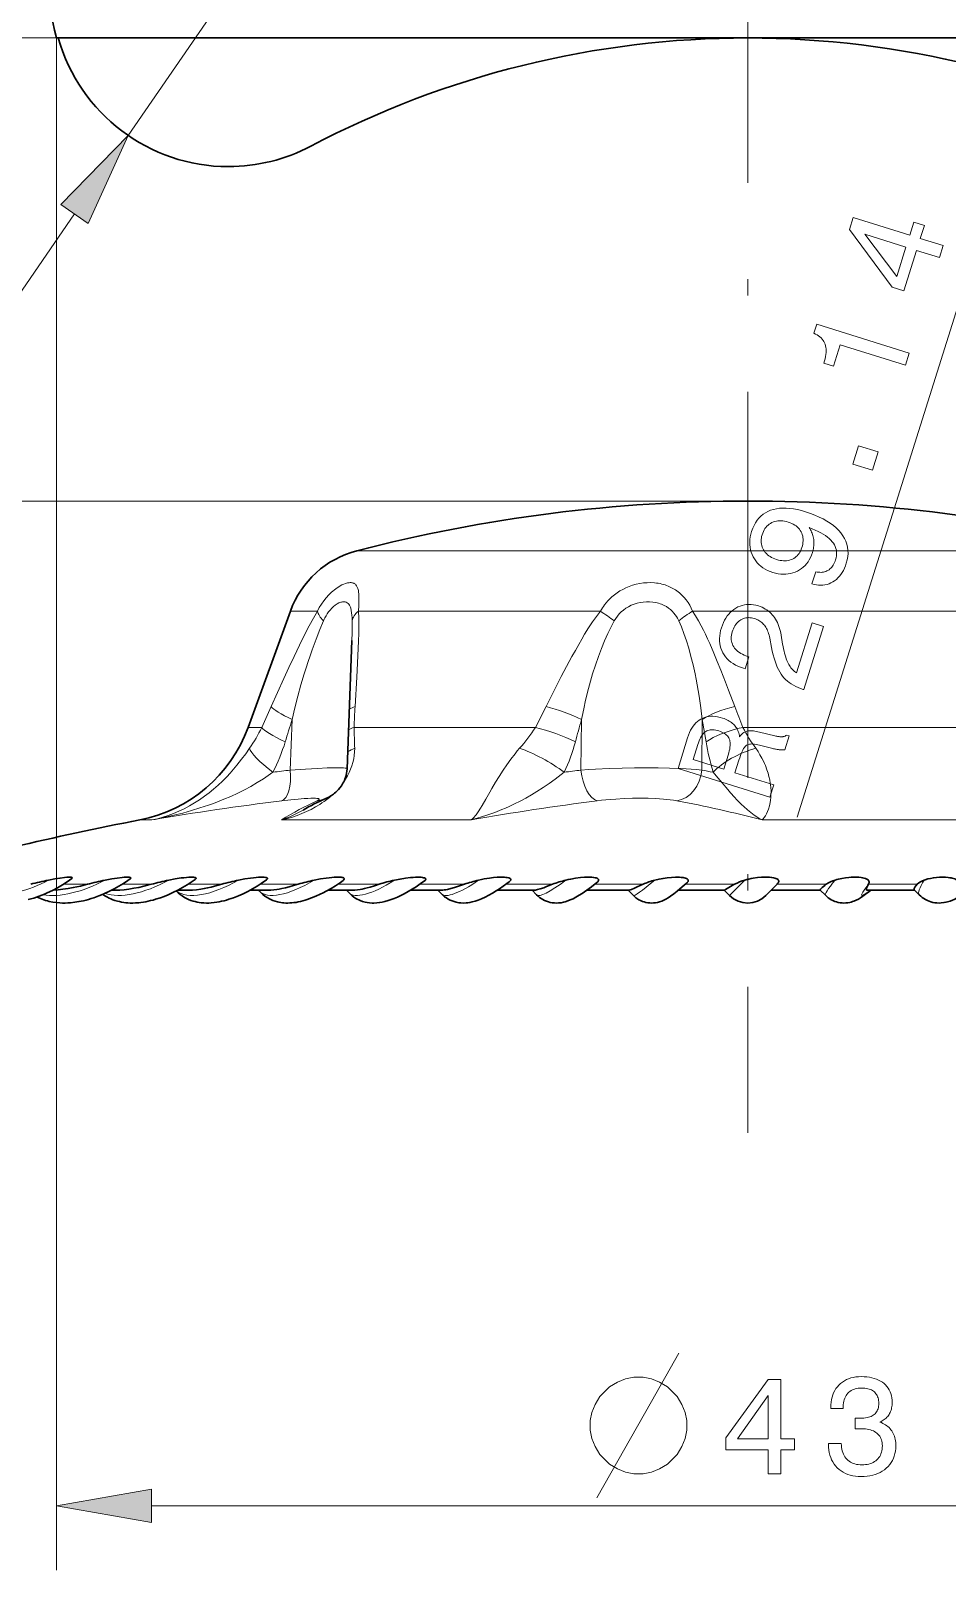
# Model space of a CAD drawing. Extents: x 0 to 297, y 0 to 529.
# Drawn here: x 131.51 to 160.02, y 92.58 to 140.45 of the extents above; entities that cross this region are included whole.
import ezdxf

# ---------------------------------------------------------------- set-up
doc = ezdxf.new("R2010")
doc.units = 0
doc.linetypes.add('DASHDOT', pattern=[18.5, 12, -3, 0.5, -3])

msp = doc.modelspace()

# ---------------------------------------------------------------- linework, layer by layer
at = {"color": 7, "linetype": 'DASHDOT', "lineweight": 13}
msp.add_line((153.811, 388.225), (153.811, 106.189), dxfattribs=at)
at = {"color": 7, "lineweight": 13, "ltscale": 0.1375}
msp.add_line((137.653, 141.73), (134.539, 137.196), dxfattribs=at)
at = {"color": 7, "lineweight": 13}
for p, q in [((132.361, 140.23), (105.94, 140.23)), ((132.311, 140.23), (132.311, 92.584)), ((161.658, 136.073), (155.352, 115.998)), ((153.811, 125.83), (105.94, 125.83)), ((164.483, 124.284), (141.651, 124.284)), ((135.266, 94.584), (172.357, 94.584))]:
    msp.add_line(p, q, dxfattribs=at)
at = {"color": 7, "lineweight": 30}
for p, q in [((175.311, 140.23), (132.311, 140.23)), ((175.261, 140.23), (132.361, 140.23))]:
    msp.add_line(p, q, dxfattribs=at)
at = {"color": 7, "lineweight": 13, "ltscale": 0.389155}
msp.add_line((132.867, 134.761), (124.055, 121.929), dxfattribs=at)
at = {"color": 7, "lineweight": 30, "ltscale": 0.096138}
msp.add_line((139.582, 122.406), (138.267, 118.792), dxfattribs=at)
at = {"color": 7, "lineweight": 13, "ltscale": 0.020992}
msp.add_line((140.422, 122.406), (139.582, 122.406), dxfattribs=at)
at = {"color": 7, "lineweight": 13, "ltscale": 0.188251}
msp.add_line((149.228, 122.406), (141.698, 122.406), dxfattribs=at)
at = {"color": 7, "lineweight": 13, "ltscale": 0.234745}
msp.add_line((161.486, 122.406), (152.096, 122.406), dxfattribs=at)
at = {"color": 7, "lineweight": 30, "ltscale": 0.099828}
msp.add_line((141.345, 117.506), (141.495, 121.497), dxfattribs=at)
at = {"color": 7, "lineweight": 13, "ltscale": 0.017774}
msp.add_line((138.691, 118.792), (138.982, 119.441), dxfattribs=at)
at = {"color": 7, "lineweight": 13, "ltscale": 0.018224}
msp.add_line((147.203, 118.792), (147.536, 119.441), dxfattribs=at)
at = {"color": 7, "lineweight": 13, "ltscale": 0.0106}
msp.add_line((138.691, 118.792), (138.267, 118.792), dxfattribs=at)
at = {"color": 7, "lineweight": 13, "ltscale": 0.039293}
msp.add_line((139.577, 117.465), (139.636, 119.035), dxfattribs=at)
at = {"color": 7, "lineweight": 13, "ltscale": 0.140954}
msp.add_line((147.203, 118.792), (141.565, 118.792), dxfattribs=at)
at = {"color": 7, "lineweight": 13, "ltscale": 0.039267}
for p, q in [((148.622, 117.465), (148.637, 119.035)), ((152.382, 117.465), (152.397, 119.035))]:
    msp.add_line(p, q, dxfattribs=at)
at = {"color": 7, "lineweight": 13, "ltscale": 0.017603}
msp.add_line((152.397, 119.035), (152.513, 118.341), dxfattribs=at)
at = {"color": 7, "lineweight": 13, "ltscale": 0.175767}
msp.add_line((160.691, 118.792), (153.661, 118.792), dxfattribs=at)
at = {"color": 7, "lineweight": 13, "ltscale": 0.009495}
msp.add_line((135.275, 115.914), (134.895, 115.914), dxfattribs=at)
at = {"color": 7, "lineweight": 13, "ltscale": 0.147435}
msp.add_line((145.203, 115.914), (139.305, 115.914), dxfattribs=at)
at = {"color": 7, "lineweight": 13, "ltscale": 0.183848}
msp.add_line((161.613, 115.914), (154.259, 115.914), dxfattribs=at)
at = {"color": 7, "lineweight": 13, "ltscale": 0.016877}
msp.add_line((153.246, 113.565), (153.723, 114.042), dxfattribs=at)
at = {"color": 7, "lineweight": 13, "ltscale": 0.018644}
msp.add_line((133.27, 113.915), (132.524, 113.915), dxfattribs=at)
at = {"color": 7, "lineweight": 30, "ltscale": 0.00288}
msp.add_line((134.143, 113.73), (134.028, 113.73), dxfattribs=at)
at = {"color": 7, "lineweight": 13, "ltscale": 0.022659}
msp.add_line((135.258, 113.915), (134.352, 113.915), dxfattribs=at)
at = {"color": 7, "lineweight": 30, "ltscale": 0.008536}
msp.add_line((136.42, 113.73), (136.078, 113.73), dxfattribs=at)
at = {"color": 7, "lineweight": 13, "ltscale": 0.02631}
msp.add_line((137.45, 113.915), (136.397, 113.915), dxfattribs=at)
at = {"color": 7, "lineweight": 30, "ltscale": 0.013988}
msp.add_line((138.887, 113.73), (138.328, 113.73), dxfattribs=at)
at = {"color": 7, "lineweight": 30, "ltscale": 0.000722603}
msp.add_line((138.597, 113.73), (138.616, 113.709), dxfattribs=at)
at = {"color": 7, "lineweight": 13, "ltscale": 0.029552}
msp.add_line((139.82, 113.915), (138.638, 113.915), dxfattribs=at)
at = {"color": 7, "lineweight": 30, "ltscale": 0.019172}
msp.add_line((141.518, 113.73), (140.751, 113.73), dxfattribs=at)
at = {"color": 7, "lineweight": 13, "ltscale": 0.032347}
msp.add_line((142.344, 113.915), (141.051, 113.915), dxfattribs=at)
at = {"color": 7, "lineweight": 30, "ltscale": 0.002579}
msp.add_line((141.329, 113.73), (141.399, 113.654), dxfattribs=at)
at = {"color": 7, "lineweight": 30, "ltscale": 0.024009}
msp.add_line((144.284, 113.73), (143.324, 113.73), dxfattribs=at)
at = {"color": 7, "lineweight": 13, "ltscale": 0.034656}
msp.add_line((144.994, 113.915), (143.608, 113.915), dxfattribs=at)
at = {"color": 7, "lineweight": 30, "ltscale": 0.004015}
msp.add_line((144.174, 113.73), (144.285, 113.614), dxfattribs=at)
at = {"color": 7, "lineweight": 30, "ltscale": 0.028428}
msp.add_line((147.154, 113.73), (146.017, 113.73), dxfattribs=at)
at = {"color": 7, "lineweight": 13, "ltscale": 0.036436}
msp.add_line((147.74, 113.915), (146.283, 113.915), dxfattribs=at)
at = {"color": 7, "lineweight": 30, "ltscale": 0.005038}
msp.add_line((147.102, 113.73), (147.243, 113.586), dxfattribs=at)
at = {"color": 7, "lineweight": 30, "ltscale": 0.032351}
msp.add_line((150.097, 113.73), (148.803, 113.73), dxfattribs=at)
at = {"color": 7, "lineweight": 13, "ltscale": 0.037893}
msp.add_line((150.553, 113.915), (149.037, 113.915), dxfattribs=at)
at = {"color": 7, "lineweight": 30, "ltscale": 0.005871}
msp.add_line((150.075, 113.737), (150.241, 113.57), dxfattribs=at)
at = {"color": 7, "lineweight": 30, "ltscale": 0.035672}
msp.add_line((153.081, 113.73), (151.654, 113.73), dxfattribs=at)
at = {"color": 7, "lineweight": 13, "ltscale": 0.038276}
msp.add_line((153.401, 113.915), (151.87, 113.915), dxfattribs=at)
at = {"color": 7, "lineweight": 30, "ltscale": 0.00586}
msp.add_line((153.08, 113.731), (153.246, 113.565), dxfattribs=at)
at = {"color": 7, "lineweight": 30, "ltscale": 0.011162}
msp.add_line((154.377, 113.565), (154.693, 113.881), dxfattribs=at)
at = {"color": 7, "lineweight": 30, "ltscale": 0.038241}
msp.add_line((156.072, 113.73), (154.543, 113.73), dxfattribs=at)
at = {"color": 7, "lineweight": 30, "ltscale": 0.00117}
msp.add_line((154.725, 113.915), (154.693, 113.881), dxfattribs=at)
at = {"color": 7, "lineweight": 13, "ltscale": 0.038238}
msp.add_line((156.254, 113.915), (154.725, 113.915), dxfattribs=at)
at = {"color": 7, "lineweight": 30, "ltscale": 0.005745}
msp.add_line((156.063, 113.733), (156.225, 113.57), dxfattribs=at)
at = {"color": 7, "lineweight": 30, "ltscale": 0.03697}
msp.add_line((159.005, 113.73), (157.526, 113.73), dxfattribs=at)
at = {"color": 7, "lineweight": 30, "ltscale": 0.000971246}
msp.add_line((157.569, 113.915), (157.551, 113.881), dxfattribs=at)
at = {"color": 7, "lineweight": 30, "ltscale": 0.002374}
msp.add_line((157.564, 113.671), (157.638, 113.73), dxfattribs=at)
at = {"color": 7, "lineweight": 13, "ltscale": 0.037782}
msp.add_line((159.08, 113.915), (157.569, 113.915), dxfattribs=at)
at = {"color": 7, "lineweight": 30, "ltscale": 0.005526}
msp.add_line((158.991, 113.744), (159.146, 113.586), dxfattribs=at)
at = {"color": 7, "lineweight": 13}
for points in [[(133.296, 134.466), (134.539, 137.196), (132.438, 135.056)], [(159.771, 133.402), (159.063, 133.625), (158.668, 132.368), (158.306, 132.481), (156.972, 134.277), (157.089, 134.651), (158.849, 134.098), (158.977, 134.507), (159.307, 134.403), (159.179, 133.995), (159.887, 133.772)], [(158.447, 132.817), (158.733, 133.728), (157.452, 134.131)], [(158.718, 130.051), (156.683, 130.691), (156.473, 130.023), (156.181, 130.115), (156.201, 130.187), (156.218, 130.257), (156.231, 130.323), (156.24, 130.386), (156.245, 130.447), (156.247, 130.504), (156.245, 130.559), (156.239, 130.61), (156.23, 130.659), (156.217, 130.704), (156.201, 130.747), (156.18, 130.788), (156.155, 130.828), (156.126, 130.865), (156.093, 130.901), (156.056, 130.934), (156.015, 130.966), (155.97, 130.996), (155.921, 131.024), (155.868, 131.051), (155.955, 131.33), (158.836, 130.425)], [(157.693, 126.789), (157.08, 126.982), (157.259, 127.551), (157.872, 127.358)], [(155.806, 123.256), (155.925, 123.634), (155.968, 123.624), (156.01, 123.618), (156.051, 123.614), (156.091, 123.613), (156.129, 123.616), (156.167, 123.621), (156.203, 123.63), (156.239, 123.642), (156.273, 123.657), (156.306, 123.675), (156.338, 123.696), (156.368, 123.719), (156.396, 123.746), (156.423, 123.775), (156.447, 123.806), (156.47, 123.841), (156.491, 123.878), (156.51, 123.918), (156.527, 123.961), (156.543, 124.006), (156.56, 124.068), (156.57, 124.129), (156.575, 124.188), (156.573, 124.246), (156.566, 124.303), (156.552, 124.358), (156.533, 124.413), (156.507, 124.465), (156.475, 124.517), (156.438, 124.567), (156.394, 124.616), (156.343, 124.664), (156.287, 124.711), (156.224, 124.756), (156.155, 124.801), (156.08, 124.844), (155.999, 124.887), (155.911, 124.928), (155.818, 124.968), (155.717, 125.008), (155.74, 124.973), (155.761, 124.939), (155.78, 124.903), (155.798, 124.867), (155.813, 124.831), (155.827, 124.793), (155.838, 124.756), (155.848, 124.718), (155.856, 124.679), (155.863, 124.639), (155.867, 124.6), (155.869, 124.56), (155.87, 124.519), (155.868, 124.478), (155.865, 124.437), (155.86, 124.396), (155.853, 124.355), (155.845, 124.313), (155.834, 124.27), (155.822, 124.228), (155.794, 124.149), (155.762, 124.075), (155.726, 124.005), (155.686, 123.94), (155.641, 123.88), (155.592, 123.825), (155.539, 123.774), (155.481, 123.728), (155.42, 123.687), (155.354, 123.65), (155.285, 123.619), (155.214, 123.594), (155.142, 123.575), (155.068, 123.562), (154.992, 123.555), (154.915, 123.554), (154.836, 123.56), (154.755, 123.571), (154.672, 123.589), (154.587, 123.612), (154.504, 123.641), (154.426, 123.675), (154.353, 123.713), (154.284, 123.755), (154.221, 123.801), (154.162, 123.852), (154.108, 123.907), (154.06, 123.967), (154.016, 124.031), (153.977, 124.099), (153.944, 124.17), (153.917, 124.243), (153.896, 124.318), (153.882, 124.394), (153.874, 124.472), (153.873, 124.551), (153.878, 124.633), (153.889, 124.715), (153.907, 124.8), (153.931, 124.886), (153.965, 124.983), (154.005, 125.072), (154.05, 125.155), (154.101, 125.232), (154.157, 125.301), (154.219, 125.363), (154.286, 125.419), (154.359, 125.467), (154.437, 125.509), (154.52, 125.544), (154.609, 125.572), (154.702, 125.592), (154.799, 125.606), (154.901, 125.612), (155.008, 125.61), (155.119, 125.602), (155.234, 125.586), (155.354, 125.563), (155.479, 125.533), (155.608, 125.495), (155.758, 125.445), (155.9, 125.391), (156.032, 125.334), (156.156, 125.273), (156.271, 125.209), (156.377, 125.141), (156.474, 125.07), (156.562, 124.996), (156.641, 124.918), (156.711, 124.837), (156.772, 124.753), (156.823, 124.666), (156.864, 124.578), (156.896, 124.487), (156.917, 124.394), (156.928, 124.299), (156.93, 124.202), (156.922, 124.102), (156.904, 124.001), (156.876, 123.897), (156.848, 123.818), (156.818, 123.744), (156.784, 123.674), (156.747, 123.609), (156.707, 123.549), (156.664, 123.493), (156.617, 123.442), (156.567, 123.396), (156.514, 123.354), (156.457, 123.317), (156.398, 123.285), (156.338, 123.259), (156.276, 123.238), (156.213, 123.224), (156.149, 123.215), (156.083, 123.212), (156.016, 123.214), (155.947, 123.222), (155.877, 123.236)], [(154.709, 124.012), (154.763, 123.996), (154.817, 123.985), (154.869, 123.977), (154.92, 123.972), (154.97, 123.972), (155.019, 123.975), (155.066, 123.982), (155.112, 123.993), (155.157, 124.008), (155.2, 124.026), (155.242, 124.048), (155.281, 124.073), (155.317, 124.101), (155.35, 124.132), (155.381, 124.166), (155.409, 124.203), (155.434, 124.243), (155.457, 124.286), (155.477, 124.332), (155.494, 124.382), (155.51, 124.437), (155.522, 124.491), (155.529, 124.544), (155.533, 124.596), (155.532, 124.646), (155.528, 124.694), (155.519, 124.741), (155.506, 124.787), (155.49, 124.832), (155.469, 124.875), (155.445, 124.916), (155.417, 124.954), (155.385, 124.99), (155.351, 125.024), (155.312, 125.056), (155.271, 125.084), (155.226, 125.111), (155.177, 125.135), (155.125, 125.157), (155.07, 125.176), (155.013, 125.192), (154.957, 125.204), (154.903, 125.212), (154.85, 125.216), (154.799, 125.217), (154.749, 125.213), (154.7, 125.206), (154.653, 125.194), (154.607, 125.179), (154.562, 125.16), (154.519, 125.137), (154.479, 125.11), (154.442, 125.081), (154.407, 125.048), (154.376, 125.012), (154.346, 124.973), (154.32, 124.931), (154.296, 124.885), (154.275, 124.836), (154.257, 124.784), (154.243, 124.732), (154.233, 124.682), (154.227, 124.633), (154.225, 124.585), (154.228, 124.537), (154.234, 124.491), (154.244, 124.445), (154.259, 124.4), (154.278, 124.356), (154.301, 124.314), (154.327, 124.272), (154.357, 124.233), (154.39, 124.197), (154.426, 124.163), (154.465, 124.132), (154.507, 124.103), (154.553, 124.076), (154.601, 124.052), (154.653, 124.031)], [(155.55, 119.967), (155.538, 119.97), (155.455, 119.999), (155.377, 120.03), (155.302, 120.064), (155.231, 120.101), (155.164, 120.142), (155.102, 120.185), (155.043, 120.232), (154.988, 120.282), (154.938, 120.334), (154.891, 120.39), (154.848, 120.451), (154.806, 120.517), (154.767, 120.59), (154.73, 120.67), (154.695, 120.756), (154.662, 120.848), (154.631, 120.946), (154.602, 121.051), (154.575, 121.162), (154.551, 121.279), (154.494, 121.564), (154.484, 121.615), (154.472, 121.663), (154.459, 121.708), (154.444, 121.752), (154.428, 121.794), (154.411, 121.833), (154.392, 121.87), (154.372, 121.905), (154.351, 121.937), (154.328, 121.968), (154.304, 121.996), (154.279, 122.023), (154.251, 122.049), (154.222, 122.072), (154.191, 122.094), (154.159, 122.114), (154.125, 122.132), (154.089, 122.149), (154.052, 122.164), (154.013, 122.177), (153.968, 122.19), (153.924, 122.199), (153.88, 122.204), (153.837, 122.205), (153.795, 122.203), (153.754, 122.197), (153.714, 122.188), (153.674, 122.174), (153.635, 122.157), (153.597, 122.137), (153.56, 122.113), (153.526, 122.086), (153.493, 122.056), (153.463, 122.023), (153.435, 121.988), (153.409, 121.949), (153.385, 121.907), (153.363, 121.862), (153.344, 121.814), (153.326, 121.763), (153.312, 121.712), (153.302, 121.662), (153.296, 121.613), (153.295, 121.565), (153.297, 121.518), (153.304, 121.472), (153.316, 121.427), (153.331, 121.383), (153.351, 121.34), (153.375, 121.299), (153.402, 121.259), (153.434, 121.221), (153.469, 121.185), (153.507, 121.152), (153.549, 121.12), (153.595, 121.091), (153.645, 121.064), (153.698, 121.039), (153.754, 121.016), (153.814, 120.996), (153.848, 120.985), (153.731, 120.611), (153.673, 120.629), (153.585, 120.66), (153.502, 120.694), (153.425, 120.732), (153.354, 120.775), (153.287, 120.821), (153.226, 120.871), (153.171, 120.926), (153.121, 120.984), (153.076, 121.046), (153.036, 121.112), (153.003, 121.181), (152.976, 121.252), (152.955, 121.325), (152.941, 121.4), (152.933, 121.477), (152.932, 121.557), (152.937, 121.638), (152.949, 121.721), (152.967, 121.806), (152.991, 121.893), (153.02, 121.975), (153.052, 122.053), (153.087, 122.125), (153.127, 122.193), (153.17, 122.256), (153.217, 122.315), (153.267, 122.369), (153.321, 122.418), (153.379, 122.462), (153.441, 122.502), (153.505, 122.536), (153.57, 122.564), (153.637, 122.586), (153.705, 122.602), (153.774, 122.612), (153.845, 122.615), (153.917, 122.613), (153.99, 122.604), (154.064, 122.589), (154.14, 122.568), (154.198, 122.549), (154.254, 122.526), (154.307, 122.501), (154.357, 122.473), (154.406, 122.443), (154.451, 122.41), (154.495, 122.375), (154.536, 122.337), (154.574, 122.296), (154.61, 122.253), (154.644, 122.207), (154.675, 122.158), (154.705, 122.106), (154.732, 122.052), (154.757, 121.995), (154.78, 121.934), (154.8, 121.871), (154.819, 121.806), (154.835, 121.737), (154.849, 121.665), (154.896, 121.385), (154.91, 121.307), (154.925, 121.234), (154.941, 121.164), (154.957, 121.098), (154.973, 121.036), (154.99, 120.979), (155.008, 120.926), (155.026, 120.876), (155.045, 120.831), (155.064, 120.79), (155.085, 120.752), (155.106, 120.715), (155.129, 120.681), (155.153, 120.648), (155.179, 120.617), (155.205, 120.588), (155.234, 120.561), (155.263, 120.535), (155.294, 120.512), (155.326, 120.49), (155.814, 122.043), (156.168, 121.932)], [(154.499, 116.619), (151.641, 117.517), (151.941, 118.472), (151.969, 118.554), (152, 118.63), (152.034, 118.702), (152.07, 118.767), (152.11, 118.828), (152.152, 118.883), (152.198, 118.933), (152.246, 118.977), (152.297, 119.017), (152.351, 119.05), (152.408, 119.079), (152.467, 119.101), (152.529, 119.119), (152.593, 119.13), (152.659, 119.136), (152.728, 119.136), (152.799, 119.131), (152.873, 119.12), (152.949, 119.103), (153.027, 119.081), (153.073, 119.066), (153.117, 119.049), (153.159, 119.03), (153.199, 119.01), (153.237, 118.989), (153.273, 118.966), (153.306, 118.942), (153.338, 118.916), (153.368, 118.889), (153.395, 118.861), (153.421, 118.83), (153.444, 118.799), (153.466, 118.766), (153.485, 118.732), (153.502, 118.697), (153.517, 118.66), (153.53, 118.622), (153.541, 118.583), (153.549, 118.542), (153.556, 118.5), (153.576, 118.527), (153.596, 118.552), (153.617, 118.575), (153.639, 118.596), (153.661, 118.615), (153.684, 118.631), (153.707, 118.646), (153.731, 118.658), (153.756, 118.668), (153.781, 118.677), (153.808, 118.683), (153.837, 118.687), (153.87, 118.689), (153.905, 118.689), (153.944, 118.687), (153.985, 118.683), (154.029, 118.677), (154.076, 118.669), (154.126, 118.658), (154.179, 118.646), (154.653, 118.531), (154.683, 118.524), (154.712, 118.517), (154.739, 118.512), (154.764, 118.508), (154.788, 118.504), (154.811, 118.501), (154.832, 118.5), (154.852, 118.499), (154.87, 118.499), (154.886, 118.499), (154.902, 118.501), (154.917, 118.504), (154.932, 118.507), (154.946, 118.511), (154.96, 118.516), (154.973, 118.522), (154.985, 118.529), (154.998, 118.537), (155.009, 118.545), (155.021, 118.554), (155.099, 118.53), (154.963, 118.097), (154.952, 118.095), (154.94, 118.093), (154.926, 118.091), (154.912, 118.09), (154.897, 118.09), (154.882, 118.09), (154.865, 118.09), (154.848, 118.091), (154.829, 118.093), (154.81, 118.095), (154.79, 118.097), (154.768, 118.1), (154.745, 118.104), (154.722, 118.108), (154.696, 118.113), (154.67, 118.118), (154.642, 118.124), (154.613, 118.13), (154.583, 118.137), (154.552, 118.145), (154.175, 118.241), (154.12, 118.254), (154.068, 118.264), (154.02, 118.271), (153.975, 118.275), (153.933, 118.277), (153.895, 118.275), (153.86, 118.271), (153.828, 118.264), (153.8, 118.254), (153.775, 118.241), (153.752, 118.223), (153.729, 118.199), (153.705, 118.168), (153.681, 118.131), (153.658, 118.088), (153.633, 118.038), (153.609, 117.981), (153.585, 117.918), (153.56, 117.848), (153.535, 117.772), (153.412, 117.38), (154.619, 117.001)], [(152.257, 118.256), (152.111, 117.789), (153.062, 117.49), (153.201, 117.931), (153.22, 117.996), (153.236, 118.058), (153.248, 118.117), (153.257, 118.172), (153.262, 118.224), (153.264, 118.273), (153.263, 118.318), (153.258, 118.36), (153.249, 118.399), (153.237, 118.434), (153.221, 118.467), (153.202, 118.498), (153.179, 118.527), (153.152, 118.554), (153.121, 118.58), (153.087, 118.604), (153.048, 118.626), (153.006, 118.647), (152.96, 118.665), (152.911, 118.682), (152.861, 118.697), (152.814, 118.707), (152.768, 118.714), (152.724, 118.718), (152.683, 118.718), (152.644, 118.715), (152.606, 118.708), (152.571, 118.697), (152.538, 118.683), (152.507, 118.666), (152.477, 118.644), (152.448, 118.618), (152.421, 118.588), (152.394, 118.554), (152.369, 118.515), (152.345, 118.472), (152.321, 118.424), (152.299, 118.372), (152.278, 118.316)], [(150.562, 98.584), (150.262, 98.584), (150.012, 98.534), (149.762, 98.434), (149.512, 98.284), (149.212, 97.984), (149.062, 97.734), (148.962, 97.484), (148.912, 97.234), (148.912, 96.934), (148.962, 96.684), (149.062, 96.434), (149.212, 96.184), (149.512, 95.884), (149.762, 95.734), (150.012, 95.634), (150.262, 95.584), (150.562, 95.584), (150.812, 95.634), (151.062, 95.734), (151.312, 95.884), (151.612, 96.184), (151.762, 96.434), (151.862, 96.684), (151.912, 96.934), (151.912, 97.234), (151.862, 97.484), (151.762, 97.734), (151.612, 97.984), (151.312, 98.284), (151.062, 98.434), (150.812, 98.534)], [(154.449, 95.584), (154.449, 96.326), (153.131, 96.326), (153.131, 96.705), (154.445, 98.516), (154.837, 98.516), (154.837, 96.672), (155.265, 96.672), (155.265, 96.326), (154.837, 96.326), (154.837, 95.584)], [(156.321, 96.524), (156.719, 96.524), (156.722, 96.462), (156.728, 96.403), (156.738, 96.347), (156.75, 96.294), (156.766, 96.243), (156.785, 96.196), (156.807, 96.151), (156.833, 96.109), (156.861, 96.07), (156.893, 96.034), (156.928, 96.001), (156.966, 95.971), (157.006, 95.945), (157.049, 95.923), (157.094, 95.903), (157.143, 95.888), (157.194, 95.876), (157.247, 95.867), (157.303, 95.862), (157.362, 95.86), (157.42, 95.862), (157.475, 95.866), (157.528, 95.874), (157.578, 95.885), (157.626, 95.899), (157.671, 95.917), (157.714, 95.937), (157.754, 95.961), (157.792, 95.988), (157.827, 96.018), (157.86, 96.051), (157.888, 96.086), (157.914, 96.124), (157.936, 96.163), (157.955, 96.206), (157.97, 96.25), (157.982, 96.297), (157.99, 96.347), (157.995, 96.398), (157.997, 96.452), (157.995, 96.501), (157.99, 96.548), (157.982, 96.593), (157.97, 96.635), (157.955, 96.676), (157.937, 96.714), (157.915, 96.749), (157.89, 96.783), (157.861, 96.814), (157.829, 96.843), (157.795, 96.87), (157.757, 96.894), (157.717, 96.915), (157.674, 96.933), (157.628, 96.949), (157.579, 96.961), (157.528, 96.971), (157.474, 96.978), (157.418, 96.982), (157.358, 96.984), (157.35, 96.984), (157.341, 96.984), (157.333, 96.983), (157.324, 96.983), (157.315, 96.983), (157.306, 96.983), (157.297, 96.983), (157.288, 96.982), (157.279, 96.982), (157.27, 96.982), (157.26, 96.981), (157.25, 96.981), (157.239, 96.98), (157.228, 96.979), (157.216, 96.979), (157.203, 96.978), (157.19, 96.978), (157.177, 96.977), (157.162, 96.976), (157.147, 96.975), (157.147, 97.315), (157.157, 97.314), (157.166, 97.314), (157.175, 97.313), (157.184, 97.313), (157.193, 97.313), (157.202, 97.312), (157.21, 97.312), (157.219, 97.312), (157.227, 97.312), (157.236, 97.311), (157.244, 97.311), (157.253, 97.311), (157.261, 97.311), (157.269, 97.311), (157.277, 97.311), (157.284, 97.311), (157.292, 97.31), (157.299, 97.31), (157.307, 97.31), (157.314, 97.31), (157.371, 97.312), (157.424, 97.315), (157.475, 97.321), (157.523, 97.329), (157.567, 97.339), (157.609, 97.352), (157.647, 97.367), (157.683, 97.384), (157.716, 97.403), (157.745, 97.425), (157.772, 97.449), (157.796, 97.476), (157.817, 97.505), (157.835, 97.537), (157.85, 97.57), (157.863, 97.607), (157.873, 97.646), (157.88, 97.687), (157.884, 97.73), (157.885, 97.776), (157.884, 97.821), (157.88, 97.863), (157.873, 97.903), (157.864, 97.942), (157.851, 97.978), (157.836, 98.012), (157.819, 98.043), (157.798, 98.073), (157.775, 98.101), (157.749, 98.126), (157.721, 98.149), (157.69, 98.17), (157.657, 98.189), (157.621, 98.204), (157.584, 98.218), (157.543, 98.229), (157.501, 98.238), (157.455, 98.244), (157.408, 98.247), (157.358, 98.249), (157.302, 98.247), (157.249, 98.242), (157.199, 98.234), (157.151, 98.223), (157.106, 98.208), (157.064, 98.19), (157.024, 98.169), (156.988, 98.145), (156.954, 98.117), (156.923, 98.086), (156.895, 98.052), (156.869, 98.015), (156.847, 97.975), (156.828, 97.932), (156.811, 97.886), (156.798, 97.837), (156.788, 97.785), (156.78, 97.729), (156.776, 97.671), (156.774, 97.61), (156.391, 97.61), (156.391, 97.639), (156.393, 97.726), (156.401, 97.808), (156.414, 97.888), (156.432, 97.963), (156.455, 98.035), (156.483, 98.103), (156.516, 98.168), (156.554, 98.23), (156.598, 98.287), (156.647, 98.341), (156.7, 98.391), (156.756, 98.435), (156.816, 98.475), (156.88, 98.509), (156.947, 98.537), (157.018, 98.561), (157.093, 98.579), (157.171, 98.592), (157.252, 98.6), (157.337, 98.603), (157.427, 98.601), (157.513, 98.594), (157.594, 98.584), (157.672, 98.569), (157.745, 98.549), (157.814, 98.526), (157.879, 98.498), (157.94, 98.466), (157.997, 98.43), (158.05, 98.39), (158.098, 98.346), (158.141, 98.298), (158.179, 98.247), (158.212, 98.192), (158.239, 98.135), (158.262, 98.074), (158.28, 98.009), (158.293, 97.941), (158.3, 97.87), (158.303, 97.795), (158.302, 97.752), (158.299, 97.711), (158.294, 97.671), (158.287, 97.632), (158.279, 97.594), (158.268, 97.557), (158.256, 97.522), (158.241, 97.488), (158.225, 97.456), (158.207, 97.424), (158.187, 97.394), (158.165, 97.366), (158.141, 97.339), (158.115, 97.313), (158.088, 97.289), (158.059, 97.266), (158.028, 97.245), (157.995, 97.225), (157.96, 97.207), (157.923, 97.19), (157.971, 97.172), (158.016, 97.151), (158.058, 97.128), (158.098, 97.104), (158.136, 97.077), (158.172, 97.048), (158.205, 97.018), (158.236, 96.985), (158.265, 96.951), (158.291, 96.914), (158.315, 96.876), (158.336, 96.836), (158.355, 96.794), (158.371, 96.75), (158.385, 96.705), (158.396, 96.658), (158.405, 96.609), (158.412, 96.559), (158.415, 96.506), (158.417, 96.452), (158.414, 96.368), (158.405, 96.286), (158.39, 96.208), (158.369, 96.134), (158.343, 96.063), (158.31, 95.995), (158.272, 95.931), (158.228, 95.87), (158.177, 95.813), (158.121, 95.759), (158.06, 95.709), (157.996, 95.665), (157.927, 95.625), (157.854, 95.591), (157.778, 95.563), (157.697, 95.539), (157.613, 95.521), (157.525, 95.508), (157.433, 95.5), (157.337, 95.497), (157.246, 95.5), (157.159, 95.508), (157.076, 95.522), (156.996, 95.541), (156.92, 95.565), (156.848, 95.595), (156.78, 95.631), (156.715, 95.671), (156.654, 95.718), (156.597, 95.769), (156.545, 95.825), (156.498, 95.885), (156.456, 95.949), (156.42, 96.016), (156.39, 96.087), (156.365, 96.161), (156.346, 96.239), (156.332, 96.32), (156.324, 96.406), (156.321, 96.495)], [(153.494, 96.672), (154.449, 96.672), (154.449, 98.015)], [(135.266, 95.105), (132.311, 94.584), (135.266, 94.063)]]:
    msp.add_lwpolyline(points, close=True, dxfattribs=at)
for points in [[(140.422, 122.406), (140.482, 122.517), (140.547, 122.623), (140.619, 122.725), (140.696, 122.822), (140.777, 122.912), (140.863, 122.995), (140.907, 123.033), (140.952, 123.07), (140.996, 123.104), (141.041, 123.136), (141.085, 123.164), (141.129, 123.19), (141.186, 123.221), (141.243, 123.246), (141.299, 123.267), (141.358, 123.283), (141.415, 123.292), (141.443, 123.294), (141.47, 123.293), (141.493, 123.291), (141.515, 123.287), (141.535, 123.281), (141.554, 123.274), (141.572, 123.264), (141.589, 123.254), (141.605, 123.241), (141.619, 123.227), (141.644, 123.194), (141.665, 123.155), (141.682, 123.111), (141.69, 123.078), (141.698, 123.044), (141.705, 122.998), (141.71, 122.949), (141.714, 122.869), (141.715, 122.784), (141.712, 122.663), (141.708, 122.58), (141.698, 122.406)], [(149.228, 122.406), (149.289, 122.506), (149.322, 122.555), (149.357, 122.603), (149.406, 122.665), (149.458, 122.725), (149.514, 122.783), (149.587, 122.852), (149.664, 122.917), (149.746, 122.978), (149.832, 123.034), (149.922, 123.085), (150.015, 123.131), (150.121, 123.175), (150.23, 123.213), (150.342, 123.244), (150.456, 123.268), (150.57, 123.284), (150.685, 123.292), (150.8, 123.294), (150.914, 123.287), (150.97, 123.281), (151.026, 123.272), (151.081, 123.262), (151.135, 123.25), (151.238, 123.221), (151.288, 123.204), (151.337, 123.185), (151.401, 123.157), (151.463, 123.126), (151.523, 123.092), (151.566, 123.065), (151.608, 123.036), (151.688, 122.974), (151.763, 122.907), (151.832, 122.834), (151.896, 122.756), (151.953, 122.675), (152.006, 122.588), (152.054, 122.498), (152.096, 122.406)], [(140.61, 122.103), (140.632, 122.153), (140.657, 122.201), (140.691, 122.264), (140.729, 122.324), (140.769, 122.381), (140.817, 122.442), (140.868, 122.497), (140.921, 122.547), (140.975, 122.59), (141.034, 122.63), (141.092, 122.661), (141.122, 122.673), (141.151, 122.683), (141.178, 122.69), (141.204, 122.695), (141.246, 122.698), (141.285, 122.694), (141.32, 122.684), (141.353, 122.668), (141.381, 122.645), (141.404, 122.62), (141.424, 122.589), (141.441, 122.555), (141.452, 122.526), (141.462, 122.495), (141.478, 122.428), (141.489, 122.358), (141.496, 122.284), (141.501, 122.195), (141.504, 122.103)], [(149.657, 122.103), (149.702, 122.178), (149.754, 122.25), (149.812, 122.319), (149.875, 122.383), (149.945, 122.442), (150.021, 122.497), (150.102, 122.546), (150.188, 122.588), (150.276, 122.624), (150.369, 122.653), (150.464, 122.675), (150.561, 122.689), (150.659, 122.697), (150.756, 122.697), (150.853, 122.689), (150.947, 122.674), (151.038, 122.652), (151.083, 122.638), (151.126, 122.623), (151.168, 122.605), (151.209, 122.586), (151.279, 122.548), (151.346, 122.504), (151.407, 122.455), (151.464, 122.402), (151.516, 122.345), (151.555, 122.295), (151.591, 122.242), (151.623, 122.188), (151.645, 122.146), (151.666, 122.103)], [(138.982, 119.441), (139.18, 119.88), (139.379, 120.313), (139.539, 120.659), (139.698, 120.995), (139.87, 121.352), (140.035, 121.686), (140.17, 121.947), (140.299, 122.188), (140.422, 122.406)], [(139.636, 119.035), (139.723, 119.402), (139.816, 119.762), (139.913, 120.113), (140.013, 120.454), (140.073, 120.648), (140.134, 120.837), (140.196, 121.021), (140.258, 121.2), (140.38, 121.533), (140.498, 121.834), (140.61, 122.103)], [(141.698, 122.406), (141.707, 122.186), (141.71, 121.943), (141.708, 121.718), (141.702, 121.477), (141.693, 121.256), (141.671, 120.788), (141.647, 120.35), (141.595, 119.441)], [(147.536, 119.441), (147.852, 120.064), (148.011, 120.371), (148.176, 120.687), (148.342, 120.995), (148.448, 121.188), (148.553, 121.374), (148.645, 121.533), (148.737, 121.686), (148.861, 121.884), (148.984, 122.07), (149.107, 122.244), (149.228, 122.406)], [(148.637, 119.035), (148.676, 119.229), (148.717, 119.42), (148.756, 119.592), (148.797, 119.762), (148.856, 119.997), (148.919, 120.228), (148.985, 120.454), (149.073, 120.731), (149.165, 120.997), (149.26, 121.249), (149.358, 121.487), (149.457, 121.709), (149.557, 121.915), (149.657, 122.103)], [(151.666, 122.103), (151.706, 122.011), (151.746, 121.915), (151.825, 121.71), (151.901, 121.488), (151.975, 121.251), (152.045, 120.999), (152.11, 120.733), (152.172, 120.456), (152.206, 120.288), (152.238, 120.116), (152.269, 119.941), (152.298, 119.763), (152.35, 119.403), (152.397, 119.035)], [(152.096, 122.406), (152.186, 122.262), (152.276, 122.108), (152.364, 121.945), (152.429, 121.819), (152.493, 121.688), (152.56, 121.546), (152.626, 121.4), (152.755, 121.102), (152.863, 120.84), (152.972, 120.57), (153.117, 120.199), (153.214, 119.948), (153.407, 119.441)], [(135.275, 115.914), (135.447, 115.953), (135.616, 116), (135.785, 116.055), (135.952, 116.117), (136.116, 116.187), (136.279, 116.264), (136.44, 116.349), (136.599, 116.442), (136.756, 116.542), (136.911, 116.649), (137.054, 116.757), (137.195, 116.872), (137.334, 116.994), (137.47, 117.122), (137.603, 117.256), (137.711, 117.372), (137.816, 117.491), (137.919, 117.613), (137.994, 117.707), (138.067, 117.801), (138.193, 117.971), (138.313, 118.142)], [(141.585, 118.142), (141.582, 118.032), (141.571, 117.922), (141.553, 117.811), (141.528, 117.702), (141.495, 117.594), (141.456, 117.488), (141.41, 117.385), (141.358, 117.284), (141.301, 117.186), (141.238, 117.091)], [(145.203, 115.914), (145.251, 115.953), (145.298, 116), (145.33, 116.037), (145.363, 116.077), (145.428, 116.167), (145.501, 116.281), (145.552, 116.366), (145.661, 116.557), (145.784, 116.775), (145.852, 116.894), (145.963, 117.084), (146.076, 117.268), (146.2, 117.461), (146.315, 117.63), (146.439, 117.801), (146.571, 117.972), (146.641, 118.058), (146.712, 118.142)], [(154.064, 118.142), (154.13, 118.042), (154.191, 117.941), (154.247, 117.84), (154.298, 117.738), (154.329, 117.67), (154.358, 117.603), (154.408, 117.47), (154.443, 117.364), (154.471, 117.26), (154.494, 117.159), (154.511, 117.061), (154.52, 116.997), (154.526, 116.934), (154.534, 116.814), (154.533, 116.701), (154.528, 116.615), (154.519, 116.533), (154.507, 116.456), (154.496, 116.401), (154.483, 116.349), (154.454, 116.252), (154.424, 116.176), (154.393, 116.107), (154.359, 116.046), (154.324, 115.992), (154.292, 115.95), (154.259, 115.914)], [(135.275, 115.914), (135.379, 115.933), (135.69, 115.998), (135.962, 116.061), (136.233, 116.13), (136.502, 116.205), (136.769, 116.286), (137.033, 116.374), (137.163, 116.42), (137.294, 116.469), (137.513, 116.555), (137.73, 116.648), (137.943, 116.746), (138.152, 116.85), (138.355, 116.959), (138.553, 117.074), (138.743, 117.192), (138.895, 117.294), (139.041, 117.397)], [(139.577, 117.465), (140.048, 117.496), (140.426, 117.517), (140.727, 117.53), (140.986, 117.536), (141.09, 117.536), (141.177, 117.535), (141.24, 117.531), (141.29, 117.527), (141.324, 117.52), (141.338, 117.514), (141.342, 117.511), (141.344, 117.508), (141.345, 117.506)], [(145.203, 115.914), (145.352, 115.954), (145.5, 115.997), (145.722, 116.069), (145.943, 116.148), (146.164, 116.235), (146.274, 116.282), (146.384, 116.33), (146.559, 116.412), (146.733, 116.5), (146.907, 116.593), (147.079, 116.691), (147.25, 116.796), (147.442, 116.92), (147.632, 117.051), (147.821, 117.187), (147.915, 117.257), (148.102, 117.397)], [(148.622, 117.465), (148.853, 117.481), (149.075, 117.494), (149.499, 117.514), (149.899, 117.527), (150.286, 117.534), (150.66, 117.536), (151.023, 117.534), (151.377, 117.527), (151.722, 117.514), (151.89, 117.505), (152.055, 117.494), (152.22, 117.481), (152.382, 117.465)], [(152.735, 117.397), (152.831, 117.286), (153.015, 117.067), (153.189, 116.86), (153.274, 116.762), (153.399, 116.622), (153.474, 116.542), (153.548, 116.467), (153.621, 116.396), (153.693, 116.328), (153.801, 116.233), (153.908, 116.146), (154.015, 116.067), (154.122, 115.995), (154.191, 115.953), (154.259, 115.914)], [(140.876, 116.686), (140.797, 116.617), (140.715, 116.551), (140.63, 116.488), (140.565, 116.443), (140.5, 116.399), (140.365, 116.317), (140.227, 116.241), (140.085, 116.172), (139.941, 116.11), (139.794, 116.053), (139.645, 116.003), (139.533, 115.97), (139.419, 115.94), (139.305, 115.914)], [(139.312, 116.509), (139.595, 116.542), (139.824, 116.564), (140.011, 116.579), (140.123, 116.585), (140.218, 116.589), (140.296, 116.59), (140.36, 116.588), (140.402, 116.585), (140.436, 116.58), (140.454, 116.576), (140.468, 116.57), (140.478, 116.562), (140.479, 116.558), (140.479, 116.552), (140.476, 116.547), (140.47, 116.541), (140.45, 116.526), (140.416, 116.509)], [(149.126, 116.509), (149.263, 116.525), (149.396, 116.539), (149.552, 116.553), (149.704, 116.564), (149.969, 116.579), (150.224, 116.587), (150.47, 116.59), (150.71, 116.587), (150.943, 116.579), (151.069, 116.571), (151.193, 116.562), (151.293, 116.553), (151.392, 116.542), (151.5, 116.527), (151.608, 116.509)], [(149.112, 94.834), (150.812, 97.834), (151.662, 99.334)]]:
    msp.add_lwpolyline(points, dxfattribs=at)
at = {"color": 7, "lineweight": 30}
for points in [[(140.689, 116.584), (140.779, 116.627), (140.86, 116.675), (140.923, 116.718), (140.958, 116.745), (140.995, 116.777), (141.037, 116.815), (141.081, 116.861), (141.126, 116.915), (141.173, 116.979), (141.219, 117.055), (141.242, 117.098), (141.262, 117.142), (141.281, 117.189), (141.298, 117.237), (141.316, 117.301), (141.33, 117.367), (141.339, 117.436), (141.345, 117.506)], [(131.429, 113.436), (131.514, 113.46), (131.599, 113.485), (131.683, 113.513), (131.767, 113.543), (131.851, 113.574), (131.933, 113.608), (132.016, 113.644), (132.178, 113.721), (132.338, 113.805), (132.494, 113.896), (132.642, 113.991), (132.785, 114.092)], [(131.7, 113.519), (131.761, 113.489), (131.862, 113.447), (131.966, 113.411), (132.024, 113.395), (132.084, 113.38), (132.197, 113.358), (132.311, 113.342), (132.41, 113.334), (132.491, 113.331), (132.573, 113.331), (132.655, 113.333), (132.738, 113.339), (132.878, 113.354), (133.002, 113.373), (133.144, 113.402), (133.226, 113.422), (133.306, 113.444), (133.387, 113.468), (133.468, 113.494), (133.628, 113.551), (133.708, 113.583), (133.801, 113.622), (133.959, 113.696), (134.099, 113.768), (134.251, 113.854), (134.395, 113.942), (134.531, 114.032), (134.597, 114.079)], [(132.785, 114.092), (132.799, 114.104), (132.801, 114.109), (132.802, 114.114), (132.801, 114.118), (132.799, 114.12), (132.794, 114.124), (132.785, 114.128), (132.76, 114.133), (132.726, 114.135), (132.687, 114.134), (132.626, 114.131), (132.557, 114.125), (132.419, 114.107), (132.257, 114.08), (132.058, 114.042)], [(133.75, 113.6), (133.812, 113.558), (133.873, 113.521), (133.943, 113.484), (134.002, 113.457), (134.059, 113.434), (134.117, 113.413), (134.209, 113.386), (134.263, 113.373), (134.331, 113.359), (134.398, 113.348), (134.466, 113.34), (134.526, 113.335), (134.601, 113.331), (134.682, 113.331), (134.762, 113.333), (134.871, 113.341), (134.934, 113.348), (135.009, 113.359), (135.083, 113.371), (135.157, 113.386), (135.234, 113.404), (135.312, 113.424), (135.389, 113.446), (135.538, 113.494), (135.658, 113.538), (135.776, 113.587), (135.927, 113.655), (136.078, 113.73), (136.228, 113.812), (136.375, 113.901), (136.5, 113.981), (136.622, 114.066)], [(134.597, 114.079), (134.609, 114.089), (134.616, 114.097), (134.618, 114.103), (134.619, 114.108), (134.617, 114.113), (134.613, 114.118), (134.607, 114.122), (134.596, 114.126), (134.569, 114.131), (134.527, 114.134), (134.479, 114.135), (134.415, 114.132), (134.345, 114.126), (134.197, 114.108), (134.025, 114.081), (133.818, 114.042)], [(136.622, 114.066), (136.642, 114.082), (136.649, 114.095), (136.649, 114.106), (136.645, 114.112), (136.638, 114.117), (136.619, 114.124), (136.596, 114.129), (136.569, 114.132), (136.528, 114.135), (136.482, 114.135), (136.419, 114.132), (136.348, 114.127), (136.269, 114.119), (136.185, 114.109), (136.002, 114.081), (135.797, 114.042)], [(136.03, 113.706), (136.095, 113.643), (136.156, 113.593), (136.212, 113.552), (136.288, 113.505), (136.335, 113.479), (136.418, 113.44), (136.489, 113.412), (136.557, 113.39), (136.619, 113.373), (136.68, 113.36), (136.742, 113.349), (136.806, 113.34), (136.89, 113.333), (136.97, 113.331), (137.043, 113.331), (137.121, 113.336), (137.21, 113.344), (137.292, 113.355), (137.368, 113.369), (137.444, 113.385), (137.52, 113.403), (137.597, 113.424), (137.67, 113.446), (137.817, 113.496), (137.964, 113.555), (138.112, 113.621), (138.258, 113.693), (138.404, 113.772), (138.548, 113.858), (138.676, 113.939), (138.839, 114.051)], [(138.839, 114.051), (138.862, 114.07), (138.869, 114.079), (138.872, 114.087), (138.873, 114.094), (138.871, 114.1), (138.862, 114.109), (138.849, 114.117), (138.831, 114.123), (138.811, 114.127), (138.765, 114.133), (138.712, 114.135), (138.652, 114.134), (138.59, 114.131), (138.523, 114.127), (138.438, 114.118), (138.346, 114.107), (138.168, 114.079), (137.973, 114.042)], [(138.616, 113.709), (138.651, 113.67), (138.689, 113.633), (138.729, 113.596), (138.793, 113.546), (138.86, 113.501), (138.934, 113.46), (139.011, 113.424), (139.036, 113.414), (139.109, 113.388), (139.183, 113.367), (139.233, 113.356), (139.283, 113.347), (139.333, 113.34), (139.383, 113.335), (139.445, 113.331), (139.507, 113.331), (139.569, 113.332), (139.63, 113.336), (139.688, 113.342), (139.759, 113.352), (139.83, 113.364), (139.901, 113.38), (139.971, 113.397), (140.04, 113.417), (140.108, 113.438), (140.244, 113.487), (140.379, 113.542), (140.513, 113.605), (140.604, 113.65), (140.693, 113.698), (140.849, 113.787), (140.982, 113.87), (141.137, 113.973), (141.224, 114.034)], [(141.224, 114.034), (141.239, 114.046), (141.25, 114.057), (141.26, 114.071), (141.263, 114.083), (141.26, 114.093), (141.256, 114.099), (141.25, 114.105), (141.233, 114.113), (141.213, 114.12), (141.19, 114.125), (141.16, 114.13), (141.127, 114.133), (141.075, 114.135), (141.017, 114.134), (140.948, 114.132), (140.874, 114.127), (140.789, 114.118), (140.7, 114.108), (140.518, 114.08), (140.323, 114.042)], [(141.399, 113.654), (141.449, 113.603), (141.503, 113.556), (141.561, 113.512), (141.622, 113.473), (141.658, 113.453), (141.707, 113.429), (141.756, 113.407), (141.831, 113.381), (141.906, 113.36), (141.974, 113.346), (142.043, 113.337), (142.125, 113.331), (142.174, 113.331), (142.272, 113.335), (142.359, 113.344), (142.442, 113.358), (142.523, 113.376), (142.628, 113.405), (142.691, 113.426), (142.816, 113.473), (142.918, 113.516), (143.021, 113.564), (143.125, 113.618), (143.248, 113.686), (143.372, 113.76), (143.496, 113.839), (143.621, 113.924), (143.75, 114.016)], [(143.75, 114.016), (143.772, 114.035), (143.787, 114.053), (143.792, 114.062), (143.794, 114.07), (143.794, 114.077), (143.792, 114.084), (143.787, 114.091), (143.78, 114.098), (143.772, 114.103), (143.759, 114.11), (143.727, 114.119), (143.692, 114.126), (143.653, 114.131), (143.611, 114.134), (143.545, 114.135), (143.476, 114.133), (143.401, 114.129), (143.323, 114.123), (143.16, 114.104), (142.995, 114.077), (142.82, 114.042)], [(144.285, 113.614), (144.317, 113.582), (144.351, 113.552), (144.382, 113.526), (144.435, 113.487), (144.491, 113.453), (144.551, 113.422), (144.612, 113.395), (144.678, 113.373), (144.744, 113.355), (144.82, 113.341), (144.888, 113.333), (144.969, 113.331), (145.048, 113.334), (145.108, 113.34), (145.166, 113.349), (145.236, 113.363), (145.331, 113.388), (145.422, 113.419), (145.531, 113.463), (145.646, 113.516), (145.755, 113.573), (145.865, 113.636), (145.981, 113.708), (146.087, 113.777), (146.2, 113.855), (146.314, 113.938), (146.389, 113.994)], [(146.389, 113.994), (146.405, 114.007), (146.419, 114.02), (146.429, 114.033), (146.436, 114.044), (146.439, 114.054), (146.44, 114.063), (146.438, 114.071), (146.433, 114.081), (146.426, 114.089), (146.416, 114.096), (146.401, 114.104), (146.384, 114.11), (146.366, 114.116), (146.327, 114.124), (146.285, 114.129), (146.239, 114.133), (146.186, 114.135), (146.131, 114.135), (146.017, 114.13), (145.899, 114.12), (145.774, 114.105), (145.61, 114.078), (145.525, 114.061), (145.438, 114.042)], [(147.243, 113.586), (147.287, 113.544), (147.334, 113.506), (147.384, 113.471), (147.436, 113.439), (147.491, 113.411), (147.548, 113.387), (147.607, 113.367), (147.667, 113.351), (147.73, 113.34), (147.794, 113.333), (147.862, 113.331), (147.928, 113.333), (148.003, 113.341), (148.074, 113.355), (148.132, 113.369), (148.209, 113.394), (148.288, 113.425), (148.376, 113.466), (148.466, 113.513), (148.566, 113.572), (148.658, 113.631), (148.8, 113.728), (148.947, 113.837), (149.114, 113.968)], [(149.114, 113.968), (149.142, 113.993), (149.153, 114.006), (149.163, 114.02), (149.169, 114.033), (149.171, 114.042), (149.171, 114.051), (149.169, 114.061), (149.165, 114.069), (149.158, 114.077), (149.151, 114.084), (149.137, 114.093), (149.121, 114.1), (149.093, 114.11), (149.063, 114.118), (149.015, 114.126), (148.965, 114.131), (148.905, 114.134), (148.844, 114.135), (148.728, 114.131), (148.604, 114.121), (148.456, 114.103), (148.304, 114.077), (148.227, 114.061), (148.148, 114.042)], [(150.241, 113.57), (150.283, 113.53), (150.328, 113.494), (150.363, 113.469), (150.426, 113.431), (150.478, 113.405), (150.532, 113.382), (150.587, 113.364), (150.644, 113.349), (150.702, 113.339), (150.76, 113.333), (150.82, 113.331), (150.879, 113.333), (150.941, 113.339), (151, 113.35), (151.069, 113.368), (151.133, 113.39), (151.205, 113.421), (151.266, 113.453), (151.332, 113.492), (151.403, 113.539), (151.51, 113.617), (151.617, 113.701), (151.774, 113.831), (151.892, 113.933)], [(151.892, 113.933), (151.912, 113.951), (151.929, 113.97), (151.944, 113.989), (151.952, 114.003), (151.957, 114.017), (151.959, 114.035), (151.954, 114.052), (151.943, 114.067), (151.926, 114.081), (151.906, 114.092), (151.872, 114.105), (151.836, 114.114), (151.799, 114.121), (151.743, 114.128), (151.687, 114.133), (151.623, 114.135), (151.558, 114.134), (151.434, 114.129), (151.307, 114.116), (151.179, 114.098), (151.05, 114.074), (150.92, 114.042)], [(154.725, 113.915), (154.751, 113.948), (154.762, 113.966), (154.769, 113.982), (154.774, 113.999), (154.774, 114.015), (154.772, 114.027), (154.768, 114.037), (154.761, 114.048), (154.753, 114.057), (154.732, 114.074), (154.71, 114.085), (154.687, 114.095), (154.651, 114.106), (154.615, 114.114), (154.552, 114.125), (154.489, 114.131), (154.431, 114.134), (154.374, 114.135), (154.305, 114.134), (154.237, 114.131), (154.112, 114.12), (153.981, 114.101), (153.912, 114.089), (153.844, 114.074), (153.783, 114.059), (153.723, 114.042)], [(157.569, 113.915), (157.582, 113.945), (157.586, 113.961), (157.588, 113.979), (157.587, 113.996), (157.581, 114.015), (157.569, 114.034), (157.552, 114.052), (157.533, 114.065), (157.513, 114.076), (157.47, 114.093), (157.426, 114.106), (157.381, 114.115), (157.337, 114.122), (157.271, 114.13), (157.207, 114.133), (157.149, 114.135), (157.091, 114.134), (157.025, 114.132), (156.96, 114.127), (156.848, 114.115), (156.738, 114.097), (156.631, 114.073), (156.579, 114.058), (156.527, 114.042)], [(160.372, 113.915), (160.374, 113.936), (160.372, 113.959), (160.368, 113.977), (160.359, 113.996), (160.342, 114.02), (160.317, 114.043), (160.284, 114.063), (160.248, 114.08), (160.211, 114.092), (160.174, 114.103), (160.138, 114.111), (160.092, 114.119), (160.047, 114.125), (159.959, 114.132), (159.875, 114.135), (159.774, 114.133), (159.677, 114.126), (159.585, 114.114), (159.496, 114.098), (159.41, 114.078), (159.328, 114.052), (159.302, 114.042)], [(132.203, 113.733), (132.354, 113.743), (132.509, 113.76), (132.668, 113.783), (132.83, 113.812), (132.939, 113.835), (133.049, 113.859), (133.27, 113.915)], [(134.143, 113.73), (134.277, 113.734), (134.417, 113.745), (134.562, 113.763), (134.712, 113.788), (134.865, 113.818), (135.02, 113.853), (135.139, 113.883), (135.258, 113.915)], [(136.42, 113.73), (136.54, 113.734), (136.666, 113.745), (136.799, 113.763), (136.902, 113.781), (137.007, 113.802), (137.115, 113.827), (137.225, 113.854), (137.45, 113.915)], [(138.887, 113.73), (138.973, 113.733), (139.065, 113.741), (139.161, 113.754), (139.237, 113.766), (139.314, 113.781), (139.428, 113.807), (139.545, 113.836), (139.681, 113.873), (139.82, 113.915)], [(141.518, 113.73), (141.59, 113.733), (141.667, 113.741), (141.751, 113.754), (141.816, 113.766), (141.885, 113.781), (141.971, 113.803), (142.06, 113.827), (142.199, 113.868), (142.344, 113.915)], [(144.284, 113.73), (144.324, 113.732), (144.368, 113.736), (144.418, 113.743), (144.472, 113.754), (144.575, 113.778), (144.687, 113.811), (144.784, 113.842), (144.994, 113.915)], [(147.154, 113.73), (147.179, 113.732), (147.208, 113.735), (147.274, 113.748), (147.351, 113.77), (147.466, 113.808), (147.551, 113.84), (147.74, 113.915)], [(150.097, 113.73), (150.121, 113.733), (150.154, 113.741), (150.193, 113.755), (150.29, 113.794), (150.368, 113.829), (150.553, 113.915)], [(153.081, 113.73), (153.082, 113.731), (153.087, 113.733), (153.122, 113.751), (153.223, 113.812), (153.38, 113.903), (153.401, 113.915)], [(156.063, 113.733), (156.061, 113.736), (156.061, 113.738), (156.063, 113.744), (156.07, 113.757), (156.083, 113.773), (156.101, 113.792), (156.128, 113.817), (156.205, 113.879), (156.254, 113.915)], [(156.225, 113.57), (156.267, 113.53), (156.312, 113.494), (156.36, 113.461), (156.41, 113.431), (156.462, 113.405), (156.516, 113.382), (156.571, 113.364), (156.628, 113.349), (156.686, 113.339), (156.744, 113.333), (156.804, 113.331), (156.863, 113.333), (156.925, 113.339), (156.984, 113.35), (157.028, 113.361), (157.069, 113.373), (157.109, 113.387), (157.186, 113.42), (157.251, 113.453), (157.315, 113.492), (157.387, 113.539), (157.477, 113.604), (157.564, 113.671)], [(158.991, 113.744), (158.984, 113.757), (158.983, 113.772), (158.987, 113.792), (158.995, 113.808), (159.005, 113.827), (159.036, 113.868), (159.08, 113.915)], [(159.146, 113.586), (159.19, 113.544), (159.237, 113.506), (159.287, 113.471), (159.339, 113.439), (159.398, 113.409), (159.451, 113.387), (159.51, 113.367), (159.57, 113.351), (159.633, 113.34), (159.697, 113.333), (159.765, 113.331), (159.831, 113.333), (159.913, 113.343), (159.977, 113.355), (160.022, 113.366), (160.108, 113.393), (160.18, 113.42), (160.231, 113.443), (160.328, 113.491), (160.413, 113.538), (160.524, 113.606), (160.561, 113.631)]]:
    msp.add_lwpolyline(points, dxfattribs=at)
for centre, radius, start, end in [((163.811, 148.23), 32.5, 180, 194.25), ((137.653, 141.73), 5.5, 195.8267, 270.0005), ((153.811, 111.095), 29.136, 89.9991, 117.8084), ((153.812, 111.096), 29.134, 62.1912, 90.0016), ((137.653, 141.731), 5.5, 270.0009, 297.8074), ((153.81, 77.238), 48.593, 89.9986, 104.4913), ((153.813, 77.238), 48.593, 75.5087, 90.0014), ((142.401, 121.38), 3, 104.4905, 160), ((134.038, 120.331), 4.5, 280.972, 339.9999), ((143.879, 109.461), 7.805, 114.1296, 120.007), ((153.811, 18.342), 99.389, 100.97192, 105.60666), ((134.319, 103.005), 11.267, 101.5764, 104.4546), ((135.773, 104.39), 9.848, 101.4515, 104.7255), ((137.489, 105.684), 8.527, 101.4431, 105.1632), ((139.431, 106.91), 7.28, 101.5502, 105.7916), ((141.568, 108.07), 6.101, 101.7773, 106.6472), ((143.871, 109.155), 4.999, 102.1344, 107.7852), ((146.31, 110.153), 3.985, 102.6382, 109.2875), ((148.856, 111.049), 3.075, 103.3135, 111.2792), ((151.479, 111.83), 2.282, 104.1954, 113.9552), ((154.15, 112.484), 1.615, 105.3327, 117.6313), ((156.84, 113.008), 1.08, 106.794, 122.8395), ((159.519, 113.402), 0.675, 108.6874, 130.512), ((153.811, 114.131), 0.8, 225, 315)]:
    msp.add_arc(centre, radius, start, end, dxfattribs=at)
at = {"color": 7, "lineweight": 13}
for centre, radius, start, end in [((130.085, 121.964), 11.42, 357.6533, 0.6977), ((144.422, 115.149), 8.704, 53.0303, 56.4853), ((153.405, 120.085), 2.664, 119.4199, 130.7544), ((141.822, 118.715), 0.76, 107.3326, 122.4031), ((189.046, 116.906), 47.519, 176.9423, 177.7253), ((146.049, 113.71), 5.921, 64.0788, 75.4535), ((206.946, 139.98), 57.343, 200.98885, 201.68463), ((134.661, 120.702), 4.459, 324.9733, 334.6461), ((186.446, 104.394), 49.047, 162.6316, 163.4797), ((141.84, 117.882), 0.951, 106.8234, 118.2306), ((182.99, 119.739), 41.436, 181.3094, 182.2088), ((143.535, 121.057), 4.311, 317.4643, 328.3097), ((145.578, 112.365), 6.63, 64.3351, 75.8105), ((195.738, 105.956), 48.883, 164.4801, 165.3232), ((157.517, 120.734), 4.318, 206.7276, 216.8888), ((133.462, 120.214), 6.249, 333.2144, 342.5607), ((142.509, 119.997), 6.167, 335.0721, 344.4251), ((160.525, 119.722), 8.13, 189.78, 196.613), ((141.977, 117.061), 1.15, 109.924, 122.1782), ((140.311, 117.432), 0.928, 276.5207, 294.0155), ((137.992, 119.681), 3.99, 289.2146, 299.8143)]:
    msp.add_arc(centre, radius, start, end, dxfattribs=at)
for centre, major_axis, ratio, start_param, end_param in [((141.306, 122.064), (0.871, -0.492), 0.394962, 3.49508, 4.036148), ((142.498, 122.064), (1, 0.034), 0.599279, 2.478088, 3.019158), ((140.173, 118.993), (1.209, -0.501), 0.138728, 3.379312, 4.309957), ((153.44, 118.993), (1.272, 0.305), 0.338886, 1.515038, 2.445683), ((140.022, 118.294), (1.348, -0.552), 0.137033, 3.363463, 4.309398), ((153.674, 118.294), (1.417, 0.336), 0.33573, 1.500749, 2.446686), ((139.714, 117.345), (1.392, -0.865), 0.203482, 3.327363, 4.337874), ((147.354, 117.345), (1.419, -0.821), 0.276902, 1.182095, 2.192606), ((154.041, 117.345), (1.534, 0.578), 0.458221, 1.385247, 2.395762), ((148.34, 18.769), (-7.738, -99.06), 0.911214, 3.323991, 3.329932), ((139.166, 117.497), (-0.121, 0.993), 0.405099, 3.202929, 4.630571), ((159.891, 18.769), (-6.967, 99.117), 0.889217, 0.048919, 0.05486), ((149.079, 117.497), (-0.125, 0.992), 0.456939, 1.545644, 2.973286), ((151.585, 117.497), (-0.183, -0.983), 0.794606, 0.257651, 1.685294), ((143.194, 18.769), (-3.996, -99.282), 0.603149, 3.048581, 3.054522), ((147.988, 18.796), (-7.661, -98.073), 0.911214, 3.323991, 3.369327), ((140.079, 18.796), (-3.257, -98.318), 0.247049, 3.261119, 3.306454), ((160.282, 18.796), (-6.898, 98.13), 0.889217, 0.048919, 0.094255), ((142.511, 18.796), (-3.956, -98.293), 0.603149, 3.009186, 3.054522), ((131.46, 115.502), (-2.362, -1.388), 0.572061, 0.733628, 1.489079), ((133.457, 115.502), (-2.277, -1.524), 0.525483, 0.519888, 1.382963), ((135.677, 115.502), (-2.199, -1.634), 0.473147, 0.308402, 1.284192), ((138.096, 115.502), (-2.13, -1.723), 0.415627, 0.087057, 1.191818), ((140.687, 115.502), (-2.071, -1.794), 0.353553, 6.283185, 7.388018), ((143.422, 115.502), (-2.023, -1.848), 0.287606, 0.000001, 1.022237), ((146.27, 115.502), (-1.985, -1.888), 0.218508, 0, 0.94307), ((149.202, 115.502), (-1.959, -1.916), 0.147016, 6.283185, 7.149605), ((152.184, 115.502), (-1.943, -1.932), 0.073913, 6.283185, 7.074605), ((158.168, 115.502), (-1.943, -1.932), 0.073913, 5.640132, 6.283185), ((161.105, 115.502), (-1.959, -1.916), 0.147016, 5.715132, 6.283185), ((158.73, 114.937), (-1.376, -1.368), 0.073913, 5.665197, 6.857369)]:
    msp.add_ellipse(centre, major_axis=major_axis, ratio=ratio, start_param=start_param, end_param=end_param, dxfattribs=at)
at = {"color": 7, "lineweight": 30}
msp.add_ellipse((162.92, 119.166), major_axis=(-5.414, -5.429), ratio=0.049398, start_param=6.09683, end_param=6.332395, dxfattribs=at)
at = {"color": 7, "lineweight": 5}
msp.add_point((153.811, 125.83), dxfattribs=at)
at = {"color": 7, "lineweight": 13}
for points in [[(133.296, 134.466), (134.539, 137.196), (133.296, 134.466), (132.438, 135.056)], [(135.266, 95.105), (132.311, 94.584), (135.266, 95.105), (135.266, 94.063)]]:
    msp.add_solid(points, dxfattribs=at)

doc.saveas('drawing.dxf')
